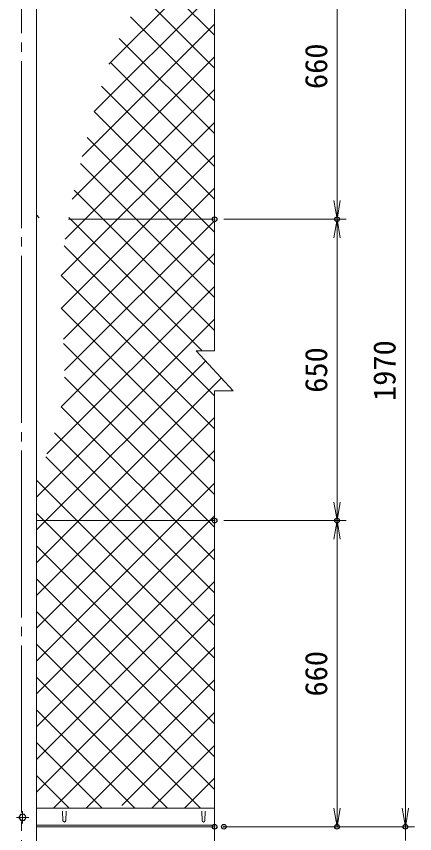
# Model space of a CAD drawing. Units: millimetres, scale not verified. Extents: x -5936 to 5936, y -4198 to 4197.
# Drawn here: x -3265 to -2406, y -978 to 785 of the extents above; entities that cross this region are included whole.
import ezdxf
from ezdxf.enums import TextEntityAlignment as Align

# ---------------------------------------------------------------- set-up
doc = ezdxf.new("R2010")
doc.units = ezdxf.units.MM
doc.header["$LTSCALE"] = 20
doc.header["$PDMODE"] = 32
doc.header["$PDSIZE"] = 10
doc.linetypes.add('LONG_CHAIN', pattern=[21, 18, -1, 1, -1])
for name, color, linetype, lineweight in [('0-1_D-STR1', 1, 'Continuous', 9), ('0-4_D-STR3', 3, 'Continuous', 9), ('0-6_D-STR-DIM', 7, 'Continuous', 9), ('0-7_D-BMK', 2, 'LONG_CHAIN', 9), ('0-C_0', 7, 'Continuous', 9)]:
    doc.layers.add(name, color=color, linetype=linetype, lineweight=lineweight)
doc.layers.add('0-D_Defpoints', color=7, linetype='Continuous')
doc.styles.add('ＭＳ ゴシック', font='')
doc.styles.get('ＭＳ ゴシック').set_extended_font_data('MS Gothic')

# ---------------------------------------------------------------- blocks, each defined once
blk = doc.blocks.new('_OPEN')
at = {"layer": '0-C_0'}
blk.add_line((-20, 3.333), (0, 0), dxfattribs=at)
blk.add_lwpolyline([(-20, -3.333), (0, 0), (-20, 0)], dxfattribs=at)

msp = doc.modelspace()

# ---------------------------------------------------------------- linework, layer by layer
at = {"layer": '0-1_D-STR1'}
for p, q in [((-3221.41, 1517.41), (-3221.41, -1292.59)), ((-2837.6, 1493.77), (-2837.6, 63.56)), ((-2877.6, 63.56), (-2797.6, -22.6)), ((-2837.6, 63.56), (-2877.6, 63.56)), ((-2837.6, -22.6), (-2837.6, -1058.27)), ((-2837.6, -22.6), (-2797.6, -22.6)), ((-3251.41, -929.15), (-3251.41, -956.04)), ((-3221.41, -922.59), (-2837.6, -922.59)), ((-3165.16, -929.09), (-3164.41, -949.59)), ((-3157.66, -929.09), (-3158.41, -949.59)), ((-2865.16, -929.09), (-2864.41, -949.59)), ((-2857.66, -929.09), (-2858.41, -949.59)), ((-3264.85, -942.59), (-3237.96, -942.59)), ((-3221.41, -959.59), (-2837.6, -959.59)), ((-3221.41, -962.59), (-2837.6, -962.59))]:
    msp.add_line(p, q, dxfattribs=at)
msp.add_lwpolyline([(-3243.57, -942.59), (-3247.49, -949.38), (-3255.33, -949.38), (-3259.25, -942.59), (-3255.33, -935.8), (-3247.49, -935.8)], close=True, dxfattribs=at)
msp.add_circle((-3251.41, -942.59), 6.8, dxfattribs=at)
for centre in [(-3161.41, -949.59), (-2861.41, -949.59)]:
    msp.add_arc(centre, 3, 180, 0, dxfattribs=at)
at = {"layer": '0-4_D-STR3'}
for p, q in [((-3215.88, 350.41), (-3221.41, 356.67)), ((-3152.74, 347.41), (-2837.6, 347.41)), ((-3221.41, -302.59), (-2837.6, -302.59))]:
    msp.add_line(p, q, dxfattribs=at)
at = {"layer": '0-6_D-STR-DIM'}
for p, q in [((-3065.36, 681.9), (-2837.6, 909.66)), ((-2959.77, 866.2), (-2837.6, 744.04)), ((-3097.19, 579.36), (-2837.6, 838.95)), ((-2991.12, 826.85), (-2837.6, 673.32)), ((-3019.05, 784.06), (-2837.6, 602.61)), ((-3123.12, 482.72), (-2837.6, 768.24)), ((-3043.09, 737.4), (-2837.6, 531.9)), ((-3144.38, 390.75), (-2837.6, 697.53)), ((-3061.83, 685.43), (-2837.6, 461.19)), ((-3159.79, 304.63), (-2837.6, 626.82)), ((-3081.13, 634.01), (-2837.6, 390.48)), ((-3097.19, 579.36), (-2837.6, 319.77)), ((-3167.9, 225.81), (-2837.6, 556.11)), ((-3112.45, 523.91), (-2837.6, 249.06)), ((-3167.9, 155.1), (-2837.6, 485.4)), ((-3126.86, 467.61), (-2837.6, 178.35)), ((-3163.53, 88.75), (-2837.6, 414.68)), ((-3140.19, 410.23), (-2837.6, 107.64)), ((-3160.73, 20.84), (-2837.6, 343.97)), ((-3152.04, 351.37), (-2864.23, 63.56)), ((-3161.72, 290.34), (-2837.6, -33.78)), ((-3167.9, -57.04), (-2837.6, 273.26)), ((-3167.9, 225.81), (-2837.6, -104.49)), ((-3198.85, -158.7), (-2837.6, 202.55)), ((-3167.84, 155.04), (-2837.6, -175.2)), ((-3221.41, -251.97), (-2837.6, 131.84)), ((-3162.91, 79.39), (-2837.6, -245.91)), ((-3221.41, -322.68), (-2857.17, 41.56)), ((-3221.41, -393.39), (-2823.13, 4.89)), ((-3160.92, 6.7), (-2837.6, -316.62)), ((-3167.9, -57.04), (-2837.6, -387.34)), ((-3221.41, -464.1), (-2837.6, -80.29)), ((-3182.57, -113.08), (-2837.6, -458.05)), ((-3221.41, -534.81), (-2837.6, -151)), ((-3201.35, -165.01), (-2837.6, -528.76)), ((-3221.41, -215.65), (-2837.6, -599.47)), ((-3221.41, -605.52), (-2837.6, -221.71)), ((-3221.41, -286.37), (-2837.6, -670.18)), ((-2837.6, -292.42), (-3221.41, -676.24)), ((-3221.41, -357.08), (-2837.6, -740.89)), ((-3221.41, -746.95), (-2837.6, -363.13)), ((-3221.41, -427.79), (-2837.6, -811.6)), ((-3221.41, -817.66), (-2837.6, -433.84)), ((-3221.41, -498.5), (-2837.6, -882.31)), ((-3221.41, -888.37), (-2837.6, -504.55)), ((-3221.41, -569.21), (-2868.03, -922.59)), ((-3184.92, -922.59), (-2837.6, -575.26)), ((-3221.41, -639.92), (-2938.74, -922.59)), ((-3114.21, -922.59), (-2837.6, -645.98)), ((-3221.41, -710.63), (-3009.46, -922.59)), ((-3037.72, -916.81), (-2837.6, -716.69)), ((-3080.17, -922.59), (-3221.41, -781.34)), ((-2972.79, -922.59), (-2837.6, -787.4)), ((-3221.41, -852.05), (-3150.88, -922.59)), ((-2902.08, -922.59), (-2837.6, -858.11)), ((-2426.29, -922.59), (-2426.29, -882.59)), ((-2797.6, -962.59), (-2406.29, -962.59)), ((-2426.29, -962.59), (-2426.29, -992.59))]:
    msp.add_line(p, q, dxfattribs=at)
at = {"layer": '0-7_D-BMK'}
msp.add_line((-3253.91, 1528.35), (-3253.91, -1307.61), dxfattribs=at)
at = {"layer": '0-C_0'}
for p, q in [((-2573.57, 967.41), (-2573.57, 387.41)), ((-2426.29, 967.41), (-2426.29, -922.59)), ((-2817.6, 347.41), (-2553.57, 347.41)), ((-2817.6, 347.41), (-2553.57, 347.41)), ((-2573.57, 307.41), (-2573.57, -262.59)), ((-2817.6, -302.59), (-2553.57, -302.59)), ((-2817.6, -302.59), (-2553.57, -302.59)), ((-2573.57, -342.59), (-2573.57, -922.59)), ((-2817.6, -962.59), (-2406.29, -962.59)), ((-2817.6, -962.59), (-2553.57, -962.59))]:
    msp.add_line(p, q, dxfattribs=at)
at = {"layer": '0-D_Defpoints'}
for p in [(-2837.6, 347.41), (-2573.57, 347.41), (-2837.6, -302.59), (-2573.57, -302.59), (-2837.6, -962.59), (-2817.6, -962.59), (-2573.57, -962.59), (-2426.29, -962.59)]:
    msp.add_point(p, dxfattribs=at)

# ---------------------------------------------------------------- block references
at = {"layer": '0-6_D-STR-DIM', "xscale": 2, "yscale": 2, "rotation": 270}
msp.add_blockref('_OPEN', (-2426.29, -962.59), dxfattribs=at)
at = {"layer": '0-C_0', "xscale": 2, "yscale": 2}
for p, rotation in [((-2573.57, 347.41), 270), ((-2573.57, 347.41), 90), ((-2573.57, -302.59), 270), ((-2573.57, -302.59), 90), ((-2573.57, -962.59), 270), ((-2426.29, -962.59), 270)]:
    msp.add_blockref('_OPEN', p, dxfattribs=dict(at, rotation=rotation))

# ---------------------------------------------------------------- texts
at = {"layer": '0-C_0', "style": 'ＭＳ ゴシック'}
for s, p in [('660', (-2580.32, 628.16)), ('1970', (-2433.04, -44.49)), ('650', (-2580.32, -26.84)), ('660', (-2580.32, -681.84))]:
    msp.add_text(s, height=48.09, rotation=90, dxfattribs=at).set_placement(p, align=Align.BOTTOM_LEFT)

doc.saveas('drawing.dxf')
